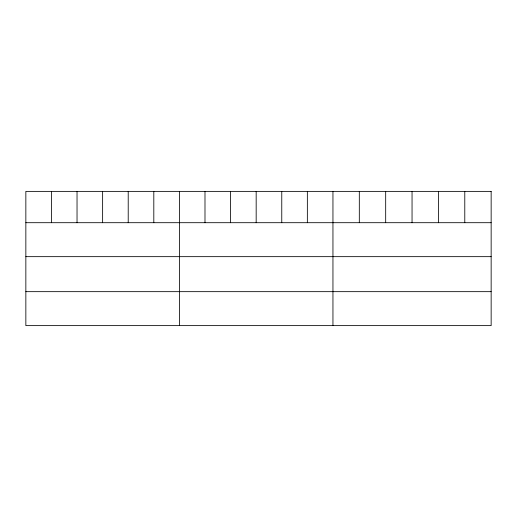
<?xml version="1.0" encoding="UTF-8"?>
<svg xmlns="http://www.w3.org/2000/svg" width="517" height="517" viewBox="0 0 517 517"><rect width="100%" height="100%" fill="white"/><g stroke="black" fill="none" stroke-linecap="round" stroke-linejoin="round"><path stroke-width="0.78" d="M25.85 222.698L491.15 222.698M25.85 256.658L491.15 256.658M25.85 291.659L491.15 291.659M464.783 191.38L464.783 222.698M438.416 191.38L438.416 222.698M412.049 191.38L412.049 222.698M385.682 191.38L385.682 222.698M359.315 191.38L359.315 222.698M332.948 191.38L332.948 325.62M307.356 191.38L307.356 222.698M281.765 191.38L281.765 222.698M256.173 191.38L256.173 222.698M230.582 191.38L230.582 222.698M204.99 191.38L204.99 222.698M179.399 191.38L179.399 325.62M153.808 191.38L153.808 222.698M128.216 191.38L128.216 222.698M102.625 191.38L102.625 222.698M77.033 191.38L77.033 222.698M51.441 191.38L51.441 222.698M491.15 191.38L25.85 191.38L25.85 325.62L491.15 325.62L491.15 191.38"/></g></svg>
